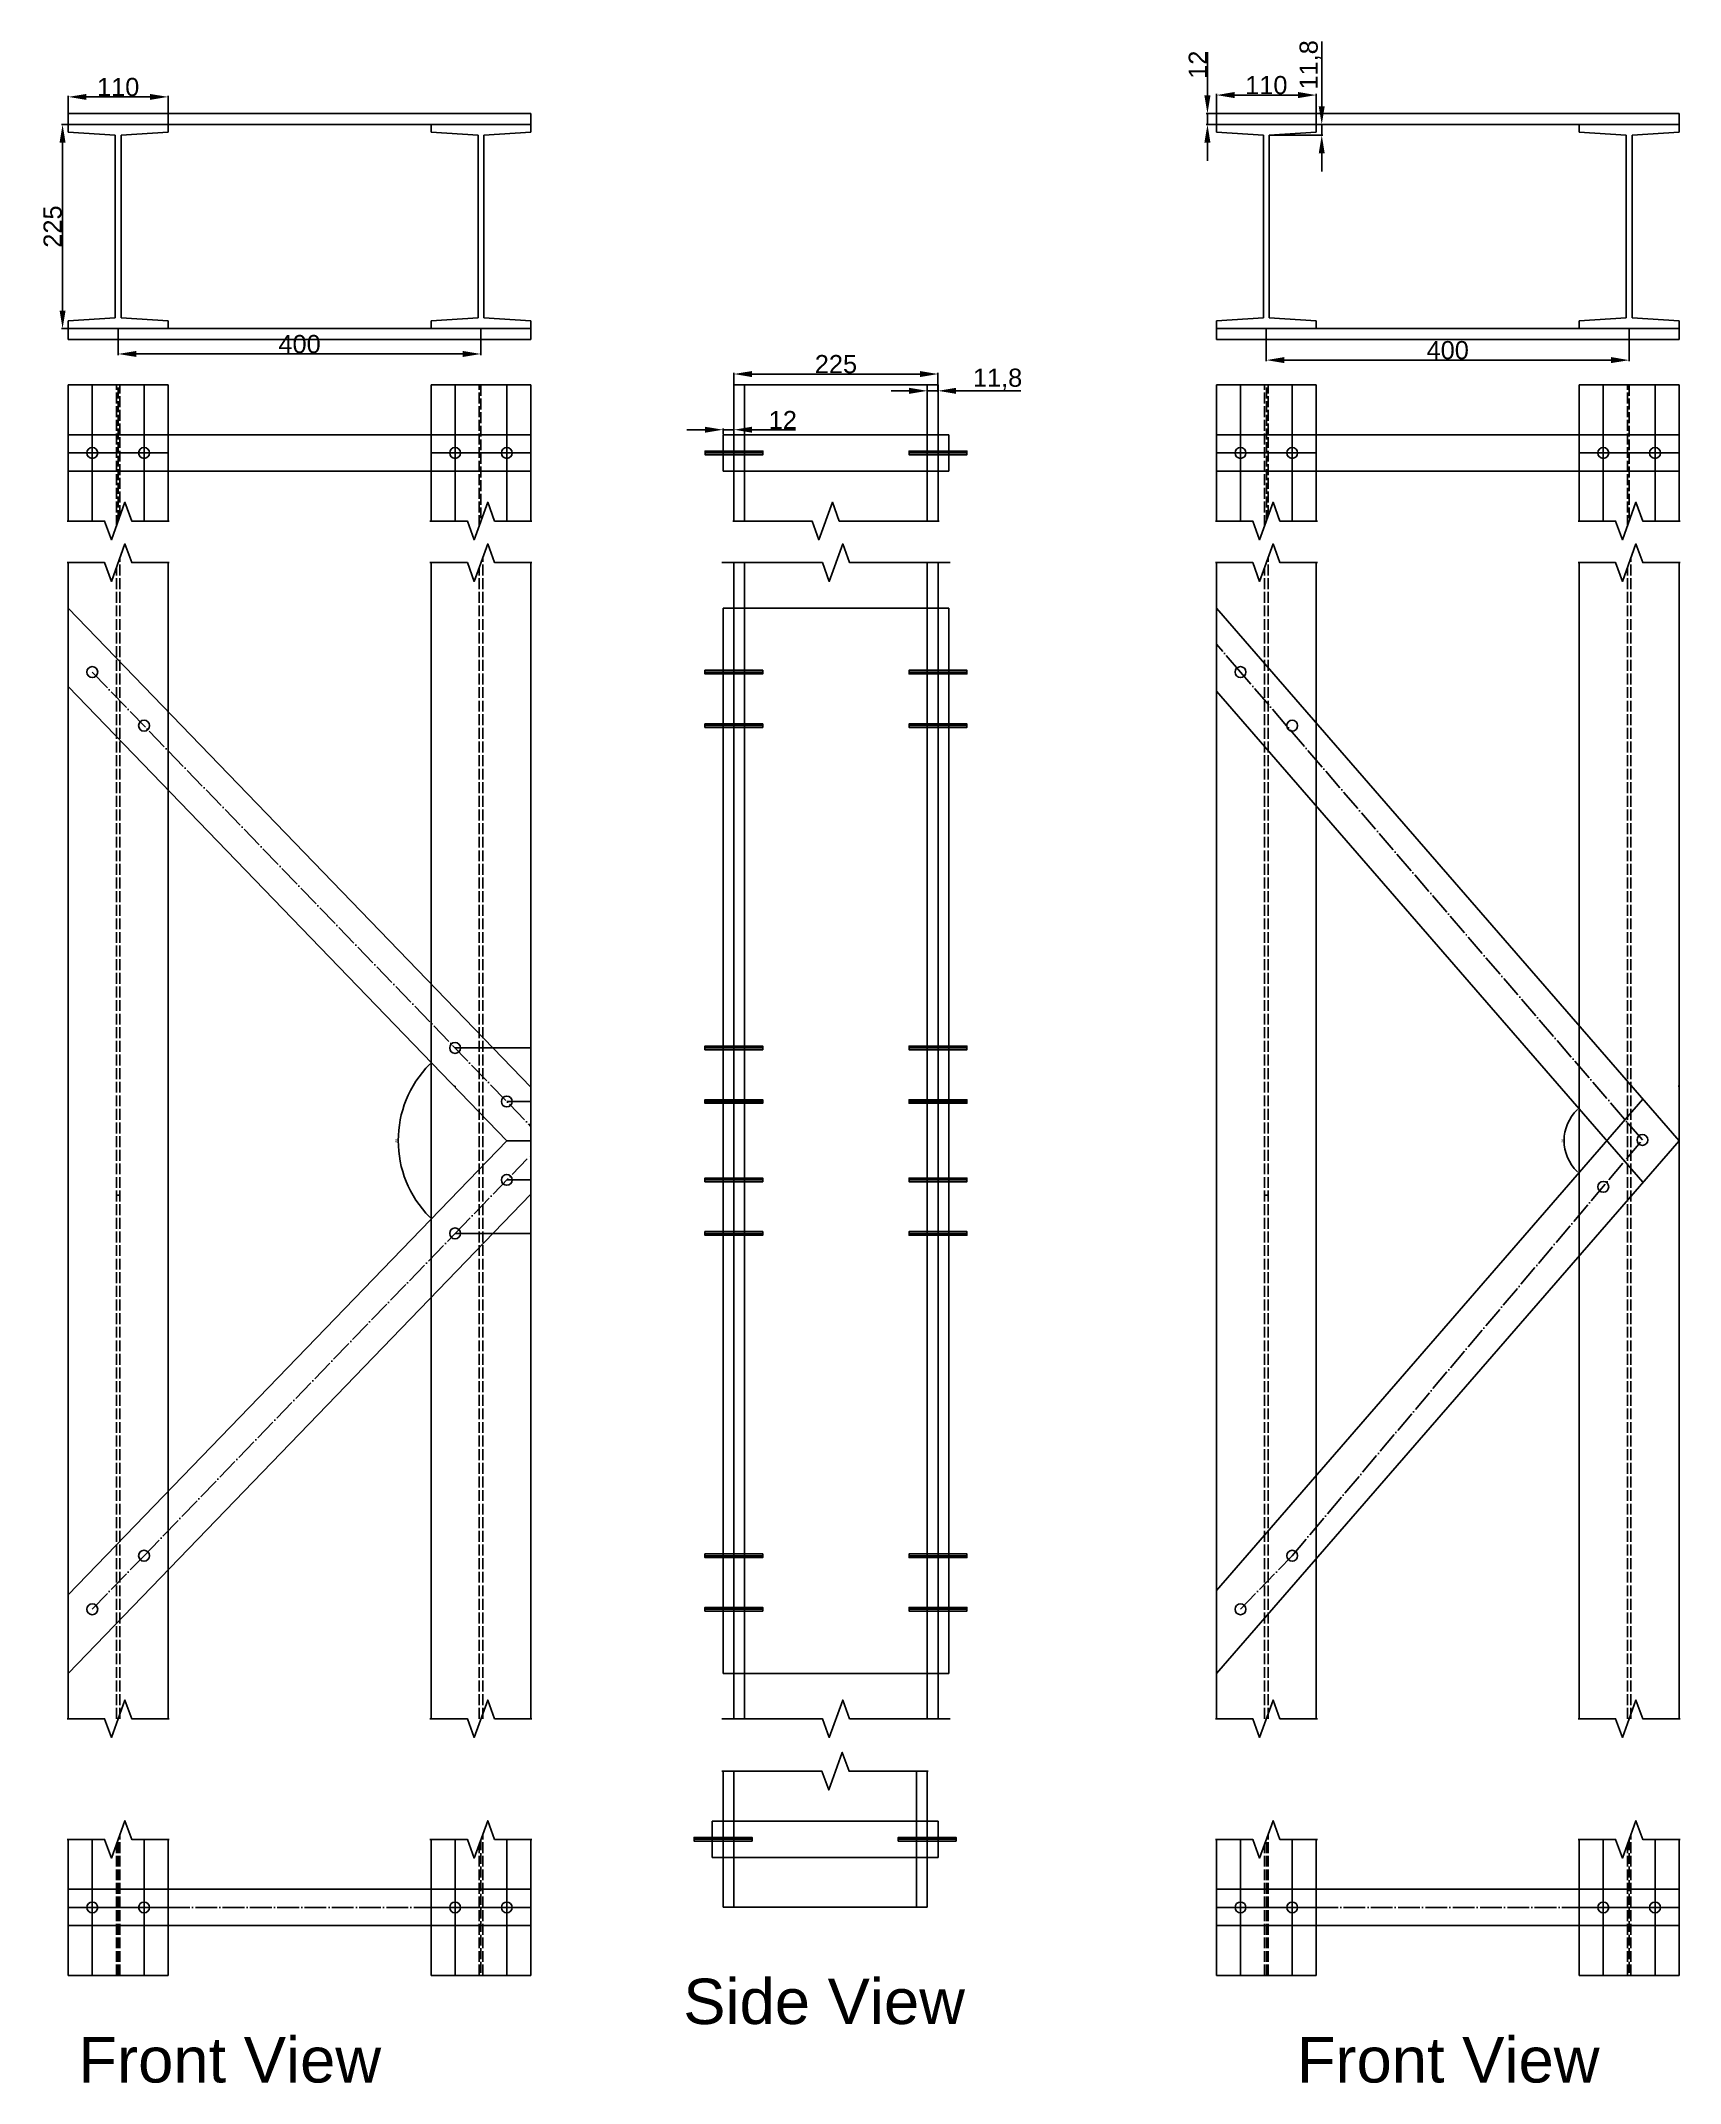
# Model space of a CAD drawing. Header units: millimetres. Extents: x 1990 to 3798, y 4184 to 6435.
import ezdxf

# ---------------------------------------------------------------- set-up
doc = ezdxf.new("R2010")
doc.units = ezdxf.units.MM
doc.linetypes.add('ACAD_ISO02W100', pattern=[15, 12, -3])
doc.linetypes.add('ACAD_ISO04W100', pattern=[30, 24, -3, 0, -3])
doc.styles.get("Standard").update_dxf_attribs({"font": 'arial.ttf'})
doc.dimstyles.new('ISO-25', dxfattribs={"dimtxt": 2.5, "dimasz": 2.5, "dimexe": 1.25, "dimexo": 0.625, "dimtad": 1, "dimtxsty": 'Standard', "dimcen": 2.5, "dimadec": 0, "dimazin": 0, "dimtfac": 1, "dimtmove": 0, "dimatfit": 3, "dimfxl": 1, "dimarcsym": 0})

# ---------------------------------------------------------------- blocks, each defined once
blk = doc.blocks.new('*D3')
at = {"color": 0, "lineweight": -2, "transparency": 16777216}
blk.add_arc((2504, 5222.7), 119.7, 135.1968, 224.8032, dxfattribs=at)
at = {"color": 0, "transparency": 16777216}
for points in [[(2418.8, 5307.3), (2419.4, 5306.7), (2420.8, 5308.8)], [(2419.4, 5138.6), (2418.8, 5138), (2420.8, 5136.6)]]:
    blk.add_solid(points, dxfattribs=at)
at = {"layer": 'DEFPOINTS', "color": 0, "transparency": 16777216}
for p in [(2020.5, 5723.3), (2388.6, 5254.3), (2504, 5222.7), (2504, 5222.7), (2020.5, 4722)]:
    blk.add_point(p, dxfattribs=at)
at = {"color": 0, "transparency": 16777216, "insert": (2382.4, 5222.7), "char_height": 2.5, "attachment_point": 5, "rotation": 90}
blk.add_mtext('88', dxfattribs=at)
blk = doc.blocks.new('*D4')
at = {"color": 0, "lineweight": -2, "transparency": 16777216}
blk.add_arc((3717, 5222.7), 47.3, 134.0117, 225.9883, dxfattribs=at)
at = {"color": 0, "transparency": 16777216}
for points in [[(3683.8, 5257), (3684.4, 5256.4), (3685.9, 5258.4)], [(3684.4, 5189), (3683.8, 5188.3), (3685.9, 5187)]]:
    blk.add_solid(points, dxfattribs=at)
at = {"layer": 'DEFPOINTS', "color": 0, "transparency": 16777216}
for p in [(3286.4, 5718.2), (3756.7, 5268.4), (3671.6, 5236), (3756.7, 5176.9), (3286.4, 4727.1)]:
    blk.add_point(p, dxfattribs=at)
at = {"color": 0, "transparency": 16777216, "insert": (3667.8, 5222.7), "char_height": 2.5, "attachment_point": 5, "rotation": 90}
blk.add_mtext('90', dxfattribs=at)
blk = doc.blocks.new('*D5')
at = {"color": 0, "lineweight": -2, "transparency": 16777216}
for p, q in [((2020.5, 6343.2), (2020.5, 6374.2)), ((2040.5, 6373), (2110.5, 6373)), ((2130.5, 6343.2), (2130.5, 6374.2))]:
    blk.add_line(p, q, dxfattribs=at)
at = {"color": 0, "transparency": 16777216}
for points in [[(2040.5, 6376.3), (2040.5, 6369.7), (2020.5, 6373)], [(2110.5, 6376.3), (2110.5, 6369.7), (2130.5, 6373)]]:
    blk.add_solid(points, dxfattribs=at)
at = {"layer": 'DEFPOINTS', "color": 0, "transparency": 16777216}
for p in [(2130.5, 6373), (2020.5, 6342.6), (2130.5, 6342.6)]:
    blk.add_point(p, dxfattribs=at)
at = {"color": 0, "transparency": 16777216, "insert": (2075.5, 6383.8), "char_height": 20, "attachment_point": 5}
blk.add_mtext('110', dxfattribs=at)
blk = doc.blocks.new('*D6')
at = {"color": 0, "lineweight": -2, "transparency": 16777216}
for p, q in [((2019.9, 6342.6), (2012.9, 6342.6)), ((2014.2, 6322.6), (2014.2, 6137.6)), ((2019.9, 6117.6), (2012.9, 6117.6))]:
    blk.add_line(p, q, dxfattribs=at)
at = {"color": 0, "transparency": 16777216}
for points in [[(2010.9, 6322.6), (2017.5, 6322.6), (2014.2, 6342.6)], [(2010.9, 6137.6), (2017.5, 6137.6), (2014.2, 6117.6)]]:
    blk.add_solid(points, dxfattribs=at)
at = {"layer": 'DEFPOINTS', "color": 0, "transparency": 16777216}
for p in [(2020.5, 6342.6), (2014.2, 6117.6), (2020.5, 6117.6)]:
    blk.add_point(p, dxfattribs=at)
at = {"color": 0, "transparency": 16777216, "insert": (2003.3, 6230.1), "char_height": 20, "attachment_point": 5, "rotation": 90}
blk.add_mtext('225', dxfattribs=at)
blk = doc.blocks.new('*D7')
at = {"color": 0, "lineweight": -2, "transparency": 16777216}
for p, q in [((2075.5, 6117), (2075.5, 6088.5)), ((2475.5, 6117), (2475.5, 6088.5)), ((2095.5, 6089.7), (2455.5, 6089.7))]:
    blk.add_line(p, q, dxfattribs=at)
at = {"color": 0, "transparency": 16777216}
for points in [[(2095.5, 6093), (2095.5, 6086.4), (2075.5, 6089.7)], [(2455.5, 6093), (2455.5, 6086.4), (2475.5, 6089.7)]]:
    blk.add_solid(points, dxfattribs=at)
at = {"layer": 'DEFPOINTS', "color": 0, "transparency": 16777216}
for p in [(2075.5, 6117.6), (2475.5, 6117.6), (2475.5, 6089.7)]:
    blk.add_point(p, dxfattribs=at)
at = {"color": 0, "transparency": 16777216, "insert": (2275.5, 6100.5), "char_height": 20, "attachment_point": 5}
blk.add_mtext('400', dxfattribs=at)
blk = doc.blocks.new('*D8')
at = {"color": 0, "lineweight": -2, "transparency": 16777216}
for p, q in [((2754.4, 6056.2), (2754.4, 6068.8)), ((2774.4, 6067.6), (2959.4, 6067.6)), ((2979.4, 6056.2), (2979.4, 6068.8))]:
    blk.add_line(p, q, dxfattribs=at)
at = {"color": 0, "transparency": 16777216}
for points in [[(2774.4, 6070.9), (2774.4, 6064.2), (2754.4, 6067.6)], [(2959.4, 6070.9), (2959.4, 6064.2), (2979.4, 6067.6)]]:
    blk.add_solid(points, dxfattribs=at)
at = {"layer": 'DEFPOINTS', "color": 0, "transparency": 16777216}
for p in [(2754.4, 6055.6), (2979.4, 6067.6), (2979.4, 6055.6)]:
    blk.add_point(p, dxfattribs=at)
at = {"color": 0, "transparency": 16777216, "insert": (2866.9, 6078.4), "char_height": 20, "attachment_point": 5}
blk.add_mtext('225', dxfattribs=at)
blk = doc.blocks.new('*D9')
at = {"color": 0, "lineweight": -2, "transparency": 16777216}
for p, q in [((2967.6, 6055), (2967.6, 6047.8)), ((2979.4, 6055), (2979.4, 6047.8)), ((2947.6, 6049.1), (2927.6, 6049.1)), ((2967.6, 6049.1), (2979.4, 6049.1)), ((2999.4, 6049.1), (3070.8, 6049.1))]:
    blk.add_line(p, q, dxfattribs=at)
at = {"color": 0, "transparency": 16777216}
for points in [[(2947.6, 6052.4), (2947.6, 6045.7), (2967.6, 6049.1)], [(2999.4, 6052.4), (2999.4, 6045.7), (2979.4, 6049.1)]]:
    blk.add_solid(points, dxfattribs=at)
at = {"layer": 'DEFPOINTS', "color": 0, "transparency": 16777216}
for p in [(2967.6, 6055.6), (2979.4, 6055.6), (2979.4, 6049.1)]:
    blk.add_point(p, dxfattribs=at)
at = {"color": 0, "transparency": 16777216, "insert": (3045.1, 6061.7), "char_height": 20, "attachment_point": 5}
blk.add_mtext('11,8', dxfattribs=at)
blk = doc.blocks.new('*D10')
at = {"color": 0, "lineweight": -2, "transparency": 16777216}
for p, q in [((2722.4, 6006.2), (2702.4, 6006.2)), ((2742.4, 6001.2), (2742.4, 6007.5)), ((2742.4, 6006.2), (2754.4, 6006.2)), ((2754.4, 6001.2), (2754.4, 6007.5)), ((2774.4, 6006.2), (2822.2, 6006.2))]:
    blk.add_line(p, q, dxfattribs=at)
at = {"color": 0, "transparency": 16777216}
for points in [[(2722.4, 6009.5), (2722.4, 6002.9), (2742.4, 6006.2)], [(2774.4, 6009.5), (2774.4, 6002.9), (2754.4, 6006.2)]]:
    blk.add_solid(points, dxfattribs=at)
at = {"layer": 'DEFPOINTS', "color": 0, "transparency": 16777216}
for p in [(2742.4, 6000.6), (2754.4, 6006.2), (2754.4, 6000.6)]:
    blk.add_point(p, dxfattribs=at)
at = {"color": 0, "transparency": 16777216, "insert": (2808.3, 6016.9), "char_height": 20, "attachment_point": 5}
blk.add_mtext('12', dxfattribs=at)
blk = doc.blocks.new('*D11')
at = {"color": 0, "lineweight": -2, "transparency": 16777216}
for p, q in [((3286.4, 6343.2), (3286.4, 6376.3)), ((3306.4, 6375), (3376.4, 6375)), ((3396.4, 6343.2), (3396.4, 6376.3))]:
    blk.add_line(p, q, dxfattribs=at)
at = {"color": 0, "transparency": 16777216}
for points in [[(3306.4, 6378.4), (3306.4, 6371.7), (3286.4, 6375)], [(3376.4, 6378.4), (3376.4, 6371.7), (3396.4, 6375)]]:
    blk.add_solid(points, dxfattribs=at)
at = {"layer": 'DEFPOINTS', "color": 0, "transparency": 16777216}
for p in [(3396.4, 6375), (3286.4, 6342.6), (3396.4, 6342.6)]:
    blk.add_point(p, dxfattribs=at)
at = {"color": 0, "transparency": 16777216, "insert": (3341.4, 6385.9), "char_height": 20, "attachment_point": 5}
blk.add_mtext('110', dxfattribs=at)
blk = doc.blocks.new('*D12')
at = {"color": 0, "lineweight": -2, "transparency": 16777216}
for p, q in [((3402.5, 6362.6), (3402.5, 6434)), ((3345.3, 6342.6), (3403.7, 6342.6)), ((3345.3, 6330.8), (3403.7, 6330.8)), ((3402.5, 6330.8), (3402.5, 6342.6)), ((3402.5, 6310.8), (3402.5, 6290.8))]:
    blk.add_line(p, q, dxfattribs=at)
at = {"color": 0, "transparency": 16777216}
for points in [[(3399.2, 6362.6), (3405.8, 6362.6), (3402.5, 6342.6)], [(3399.2, 6310.8), (3405.8, 6310.8), (3402.5, 6330.8)]]:
    blk.add_solid(points, dxfattribs=at)
at = {"layer": 'DEFPOINTS', "color": 0, "transparency": 16777216}
for p in [(3344.7, 6342.6), (3344.7, 6330.8), (3402.5, 6342.6)]:
    blk.add_point(p, dxfattribs=at)
at = {"color": 0, "transparency": 16777216, "insert": (3389.9, 6408.3), "char_height": 20, "attachment_point": 5, "rotation": 90}
blk.add_mtext('11,8', dxfattribs=at)
blk = doc.blocks.new('*D13')
at = {"color": 0, "lineweight": -2, "transparency": 16777216}
for p, q in [((3276.5, 6374.6), (3276.5, 6422.4)), ((3285.8, 6354.6), (3275.2, 6354.6)), ((3276.5, 6342.6), (3276.5, 6354.6)), ((3285.8, 6342.6), (3275.2, 6342.6)), ((3276.5, 6322.6), (3276.5, 6302.6))]:
    blk.add_line(p, q, dxfattribs=at)
at = {"color": 0, "transparency": 16777216}
for points in [[(3273.1, 6374.6), (3279.8, 6374.6), (3276.5, 6354.6)], [(3273.1, 6322.6), (3279.8, 6322.6), (3276.5, 6342.6)]]:
    blk.add_solid(points, dxfattribs=at)
at = {"layer": 'DEFPOINTS', "color": 0, "transparency": 16777216}
for p in [(3276.5, 6354.6), (3286.4, 6354.6), (3286.4, 6342.6)]:
    blk.add_point(p, dxfattribs=at)
at = {"color": 0, "transparency": 16777216, "insert": (3265.8, 6408.5), "char_height": 20, "attachment_point": 5, "rotation": 90}
blk.add_mtext('12', dxfattribs=at)
blk = doc.blocks.new('*D14')
at = {"color": 0, "lineweight": -2, "transparency": 16777216}
for p, q in [((3341.4, 6117), (3341.4, 6081.7)), ((3741.4, 6117), (3741.4, 6081.7)), ((3361.4, 6082.9), (3721.4, 6082.9))]:
    blk.add_line(p, q, dxfattribs=at)
at = {"color": 0, "transparency": 16777216}
for points in [[(3361.4, 6086.3), (3361.4, 6079.6), (3341.4, 6082.9)], [(3721.4, 6086.3), (3721.4, 6079.6), (3741.4, 6082.9)]]:
    blk.add_solid(points, dxfattribs=at)
at = {"layer": 'DEFPOINTS', "color": 0, "transparency": 16777216}
for p in [(3341.4, 6117.6), (3741.4, 6117.6), (3741.4, 6082.9)]:
    blk.add_point(p, dxfattribs=at)
at = {"color": 0, "transparency": 16777216, "insert": (3541.4, 6093.8), "char_height": 20, "attachment_point": 5}
blk.add_mtext('400', dxfattribs=at)

msp = doc.modelspace()

# ---------------------------------------------------------------- linework, layer by layer
for p, q in [((2020.492, 6354.601), (2530.492, 6354.601)), ((2020.492, 6342.601), (2020.492, 6354.601)), ((2530.492, 6342.601), (2530.492, 6354.601)), ((3286.436, 6354.601), (3796.436, 6354.601)), ((3286.436, 6342.601), (3286.436, 6354.601)), ((3796.436, 6342.601), (3796.436, 6354.601)), ((2075.492, 6342.601), (2020.492, 6342.601)), ((2020.492, 6342.601), (2020.492, 6334.101)), ((2020.492, 6334.101), (2072.242, 6330.801)), ((2072.242, 6330.801), (2072.242, 6129.401)), ((2075.492, 6342.601), (2475.492, 6342.601)), ((2130.492, 6334.101), (2078.742, 6330.801)), ((2078.742, 6330.801), (2078.742, 6129.401)), ((2130.492, 6342.601), (2130.492, 6334.101)), ((2475.492, 6342.601), (2420.492, 6342.601)), ((2475.492, 6342.601), (2420.492, 6342.601)), ((2420.492, 6342.601), (2420.492, 6334.101)), ((2420.492, 6334.101), (2472.242, 6330.801)), ((2472.242, 6330.801), (2472.242, 6129.401)), ((2475.492, 6342.601), (2530.492, 6342.601)), ((2475.492, 6342.601), (2530.492, 6342.601)), ((2530.492, 6334.101), (2478.742, 6330.801)), ((2478.742, 6330.801), (2478.742, 6129.401)), ((2530.492, 6342.601), (2530.492, 6334.101)), ((3341.436, 6342.601), (3286.436, 6342.601)), ((3286.436, 6342.601), (3286.436, 6334.101)), ((3286.436, 6334.101), (3338.186, 6330.801)), ((3338.186, 6330.801), (3338.186, 6129.401)), ((3341.436, 6342.601), (3741.436, 6342.601)), ((3396.436, 6334.101), (3344.686, 6330.801)), ((3344.686, 6330.801), (3344.686, 6129.401)), ((3396.436, 6342.601), (3396.436, 6334.101)), ((3741.436, 6342.601), (3686.436, 6342.601)), ((3741.436, 6342.601), (3686.436, 6342.601)), ((3686.436, 6342.601), (3686.436, 6334.101)), ((3686.436, 6334.101), (3738.186, 6330.801)), ((3738.186, 6330.801), (3738.186, 6129.401)), ((3741.436, 6342.601), (3796.436, 6342.601)), ((3741.436, 6342.601), (3796.436, 6342.601)), ((3796.436, 6334.101), (3744.686, 6330.801)), ((3744.686, 6330.801), (3744.686, 6129.401)), ((3796.436, 6342.601), (3796.436, 6334.101)), ((2020.492, 6126.101), (2072.242, 6129.401)), ((2020.492, 6126.101), (2020.492, 6117.601)), ((2020.492, 6117.601), (2020.492, 6126.101)), ((2130.492, 6126.101), (2078.742, 6129.401)), ((2130.492, 6126.101), (2130.492, 6117.601)), ((2130.492, 6117.601), (2130.492, 6126.101)), ((2420.492, 6126.101), (2472.242, 6129.401)), ((2420.492, 6126.101), (2420.492, 6117.601)), ((2420.492, 6117.601), (2420.492, 6126.101)), ((2530.492, 6126.101), (2478.742, 6129.401)), ((2530.492, 6126.101), (2530.492, 6117.601)), ((2530.492, 6117.601), (2530.492, 6126.101)), ((3286.436, 6126.101), (3338.186, 6129.401)), ((3286.436, 6126.101), (3286.436, 6117.601)), ((3286.436, 6117.601), (3286.436, 6126.101)), ((3396.436, 6126.101), (3344.686, 6129.401)), ((3396.436, 6126.101), (3396.436, 6117.601)), ((3396.436, 6117.601), (3396.436, 6126.101)), ((3686.436, 6126.101), (3738.186, 6129.401)), ((3686.436, 6126.101), (3686.436, 6117.601)), ((3686.436, 6117.601), (3686.436, 6126.101)), ((3796.436, 6126.101), (3744.686, 6129.401)), ((3796.436, 6126.101), (3796.436, 6117.601)), ((3796.436, 6117.601), (3796.436, 6126.101)), ((2130.492, 6117.601), (2020.492, 6117.601)), ((2020.492, 6117.601), (2020.492, 6105.601)), ((2020.492, 6105.601), (2530.492, 6105.601)), ((2075.492, 6117.601), (2530.492, 6117.601)), ((2530.492, 6117.601), (2420.492, 6117.601)), ((2530.492, 6117.601), (2530.492, 6105.601)), ((3396.436, 6117.601), (3286.436, 6117.601)), ((3286.436, 6117.601), (3286.436, 6105.601)), ((3286.436, 6105.601), (3796.436, 6105.601)), ((3341.436, 6117.601), (3796.436, 6117.601)), ((3796.436, 6117.601), (3686.436, 6117.601)), ((3796.436, 6117.601), (3796.436, 6105.601)), ((2020.492, 6055.601), (2130.492, 6055.601)), ((2020.492, 6055.601), (2020.492, 5905.601)), ((2046.992, 5905.601), (2046.992, 6055.601)), ((2103.992, 5905.601), (2103.992, 6055.601)), ((2130.492, 5905.601), (2130.492, 6055.601)), ((2420.492, 6055.601), (2530.492, 6055.601)), ((2420.492, 6055.601), (2420.492, 5905.601)), ((2446.992, 5905.601), (2446.992, 6055.601)), ((2503.992, 5905.601), (2503.992, 6055.601)), ((2530.492, 5905.601), (2530.492, 6055.601)), ((2754.429, 6055.601), (2979.429, 6055.601)), ((2754.429, 5905.601), (2754.429, 6055.601)), ((2766.229, 5905.601), (2766.229, 6055.601)), ((2967.629, 6055.601), (2967.629, 5905.601)), ((2979.429, 6055.601), (2979.429, 5905.601)), ((3286.436, 6055.601), (3396.436, 6055.601)), ((3286.436, 6055.601), (3286.436, 5905.601)), ((3312.936, 5905.601), (3312.936, 6055.601)), ((3369.936, 5905.601), (3369.936, 6055.601)), ((3396.436, 5905.601), (3396.436, 6055.601)), ((3686.436, 6055.601), (3796.436, 6055.601)), ((3686.436, 6055.601), (3686.436, 5905.601)), ((3712.936, 5905.601), (3712.936, 6055.601)), ((3769.936, 5905.601), (3769.936, 6055.601)), ((3796.436, 5905.601), (3796.436, 6055.601)), ((2020.492, 6000.601), (2130.492, 6000.601)), ((2130.492, 6000.601), (2420.492, 6000.601)), ((2420.492, 6000.601), (2530.492, 6000.601)), ((2754.429, 6000.601), (2742.429, 6000.601)), ((2742.429, 6000.601), (2742.429, 5960.601)), ((2754.429, 6000.601), (2979.429, 6000.601)), ((2979.429, 6000.601), (2991.429, 6000.601)), ((2991.429, 6000.601), (2991.429, 5960.601)), ((3286.436, 6000.601), (3396.436, 6000.601)), ((3396.436, 6000.601), (3686.436, 6000.601)), ((3686.436, 6000.601), (3796.436, 6000.601)), ((2020.492, 5980.601), (2130.492, 5980.601)), ((2420.492, 5980.601), (2530.492, 5980.601)), ((3286.436, 5980.601), (3396.436, 5980.601)), ((3686.436, 5980.601), (3796.436, 5980.601)), ((2020.492, 5960.601), (2130.492, 5960.601)), ((2130.492, 5960.601), (2420.492, 5960.601)), ((2420.492, 5960.601), (2530.492, 5960.601)), ((2742.429, 5960.601), (2754.429, 5960.601)), ((2754.429, 5960.601), (2979.429, 5960.601)), ((2991.429, 5960.601), (2979.429, 5960.601)), ((3286.436, 5960.601), (3396.436, 5960.601)), ((3396.436, 5960.601), (3686.436, 5960.601)), ((3686.436, 5960.601), (3796.436, 5960.601)), ((2020.492, 5859.708), (2020.492, 4585.603)), ((2020.492, 5809.708), (2020.492, 5859.708)), ((2130.492, 5859.708), (2130.492, 4585.603)), ((2420.492, 5859.708), (2420.492, 4585.603)), ((2530.492, 4585.603), (2530.492, 5859.708)), ((2754.429, 5859.708), (2754.429, 4585.603)), ((2766.229, 5859.708), (2766.229, 4585.603)), ((2967.629, 5859.708), (2967.629, 4585.603)), ((2979.429, 5859.708), (2979.429, 4585.603)), ((3286.436, 5859.708), (3286.436, 4585.603)), ((3286.436, 5809.708), (3286.436, 5859.708)), ((3396.436, 5859.708), (3396.436, 4585.603)), ((3686.436, 5859.708), (3686.436, 4585.603)), ((3796.436, 4585.603), (3796.436, 5859.708)), ((2530.492, 5281.587), (2020.492, 5809.708)), ((2742.429, 5809.708), (2742.429, 4635.603)), ((2742.429, 5809.708), (2991.429, 5809.708)), ((2991.429, 5809.708), (2991.429, 4635.603)), ((3796.436, 5222.656), (3286.436, 5809.708)), ((2503.992, 5222.656), (2020.492, 5723.335)), ((3756.696, 5176.912), (3286.436, 5718.22)), ((2446.992, 5324.868), (2530.492, 5324.868)), ((2446.992, 5282.656), (2446.05, 5282.656)), ((2446.992, 5281.681), (2446.992, 5282.656)), ((2530.492, 5282.656), (2529.46, 5282.656)), ((2530.492, 5222.656), (2530.492, 5282.656)), ((3756.696, 5268.399), (3286.436, 4727.091)), ((3796.436, 5282.656), (3795.405, 5282.656)), ((3796.436, 5222.656), (3796.436, 5282.656)), ((2503.992, 5265.842), (2530.492, 5265.842)), ((2503.992, 5222.656), (2020.492, 4721.977)), ((2530.492, 5222.656), (2503.992, 5222.656)), ((2530.492, 5222.656), (2530.492, 5162.656)), ((3796.436, 5222.656), (3286.436, 4635.603)), ((3796.436, 5222.656), (3796.436, 5162.656)), ((2503.992, 5179.469), (2530.492, 5179.469)), ((2530.492, 5163.724), (2020.492, 4635.603)), ((2077.492, 5162.656), (2073.492, 5162.656)), ((3343.436, 5162.656), (3339.436, 5162.656)), ((2446.992, 5120.444), (2530.492, 5120.444)), ((2020.492, 4635.603), (2020.492, 4585.603)), ((2742.429, 4635.603), (2991.429, 4635.603)), ((3286.436, 4635.603), (3286.436, 4585.603)), ((2742.429, 4377.793), (2742.429, 4527.793)), ((2754.229, 4377.793), (2754.229, 4527.793)), ((2955.629, 4527.793), (2955.629, 4377.793)), ((2967.429, 4527.793), (2967.429, 4377.793)), ((2730.429, 4432.793), (2730.429, 4472.793)), ((2730.429, 4472.793), (2742.429, 4472.793)), ((2967.429, 4472.793), (2742.429, 4472.793)), ((2979.429, 4472.793), (2967.429, 4472.793)), ((2979.429, 4432.793), (2979.429, 4472.793)), ((2020.492, 4452.599), (2020.492, 4302.599)), ((2046.992, 4302.599), (2046.992, 4452.599)), ((2103.992, 4302.599), (2103.992, 4452.599)), ((2130.492, 4302.599), (2130.492, 4452.599)), ((2420.492, 4452.599), (2420.492, 4302.599)), ((2446.992, 4302.599), (2446.992, 4452.599)), ((2503.992, 4302.599), (2503.992, 4452.599)), ((2530.492, 4302.599), (2530.492, 4452.599)), ((3286.436, 4452.599), (3286.436, 4302.599)), ((3312.936, 4302.599), (3312.936, 4452.599)), ((3369.936, 4302.599), (3369.936, 4452.599)), ((3396.436, 4302.599), (3396.436, 4452.599)), ((3686.436, 4452.599), (3686.436, 4302.599)), ((3712.936, 4302.599), (3712.936, 4452.599)), ((3769.936, 4302.599), (3769.936, 4452.599)), ((3796.436, 4302.599), (3796.436, 4452.599)), ((2742.429, 4432.793), (2730.429, 4432.793)), ((2967.429, 4432.793), (2742.429, 4432.793)), ((2967.429, 4432.793), (2979.429, 4432.793)), ((2020.492, 4397.599), (2130.492, 4397.599)), ((2130.492, 4397.599), (2420.492, 4397.599)), ((2420.492, 4397.599), (2530.492, 4397.599)), ((3286.436, 4397.599), (3396.436, 4397.599)), ((3396.436, 4397.599), (3686.436, 4397.599)), ((3686.436, 4397.599), (3796.436, 4397.599)), ((2020.492, 4377.599), (2130.492, 4377.599)), ((2020.492, 4377.599), (2130.492, 4377.599)), ((2420.492, 4377.599), (2530.492, 4377.599)), ((2420.492, 4377.599), (2530.492, 4377.599)), ((2967.429, 4377.793), (2742.429, 4377.793)), ((3286.436, 4377.599), (3396.436, 4377.599)), ((3286.436, 4377.599), (3396.436, 4377.599)), ((3686.436, 4377.599), (3796.436, 4377.599)), ((3686.436, 4377.599), (3796.436, 4377.599)), ((2020.492, 4357.599), (2130.492, 4357.599)), ((2130.492, 4357.599), (2420.492, 4357.599)), ((2420.492, 4357.599), (2530.492, 4357.599)), ((3286.436, 4357.599), (3396.436, 4357.599)), ((3396.436, 4357.599), (3686.436, 4357.599)), ((3686.436, 4357.599), (3796.436, 4357.599)), ((2020.492, 4302.599), (2130.492, 4302.599)), ((2420.492, 4302.599), (2530.492, 4302.599)), ((3286.436, 4302.599), (3396.436, 4302.599)), ((3686.436, 4302.599), (3796.436, 4302.599))]:
    msp.add_line(p, q)
at = {"linetype": 'ACAD_ISO02W100'}
for p, q in [((2073.492, 5900.106), (2073.492, 6055.601)), ((2075.492, 5905.601), (2075.492, 6055.601)), ((2077.492, 5911.096), (2077.492, 6055.601)), ((2473.492, 5900.106), (2473.492, 6055.601)), ((2475.492, 6055.601), (2475.492, 5905.601)), ((3339.436, 5900.106), (3339.436, 6055.601)), ((3341.436, 5905.601), (3341.436, 6055.601)), ((3343.436, 5911.096), (3343.436, 6055.601)), ((3739.436, 5900.106), (3739.436, 6055.601)), ((3741.436, 6055.601), (3741.436, 5905.601)), ((2073.492, 4585.603), (2073.492, 5854.213)), ((2077.492, 4585.603), (2077.492, 5865.203)), ((2473.492, 4585.603), (2473.492, 5854.213)), ((2477.492, 4585.603), (2477.492, 5865.203)), ((3339.436, 4585.603), (3339.436, 5854.213)), ((3343.436, 4585.603), (3343.436, 5865.203)), ((3739.436, 4585.603), (3739.436, 5854.213)), ((3743.436, 4585.603), (3743.436, 5865.203)), ((2077.492, 4302.599), (2077.492, 4458.094)), ((2477.492, 4302.599), (2477.492, 4458.094)), ((3343.436, 4302.599), (3343.436, 4458.094)), ((3743.436, 4302.599), (3743.436, 4458.094)), ((2073.492, 4302.599), (2073.492, 4447.104)), ((2075.492, 4302.599), (2075.492, 4452.599)), ((2473.492, 4302.599), (2473.492, 4447.104)), ((2475.492, 4452.599), (2475.492, 4302.599)), ((3339.436, 4302.599), (3339.436, 4447.104)), ((3341.436, 4302.599), (3341.436, 4452.599)), ((3739.436, 4302.599), (3739.436, 4447.104)), ((3741.436, 4452.599), (3741.436, 4302.599))]:
    msp.add_line(p, q, dxfattribs=at)
at = {"linetype": 'ACAD_ISO04W100'}
for p, q in [((3312.936, 5739.08), (3286.436, 5769.912)), ((2046.992, 5739.08), (2530.492, 5238.401)), ((3756.095, 5223.474), (3312.936, 5739.08)), ((3369.936, 4765.257), (3756.095, 5223.474)), ((2446.992, 5120.444), (2530.492, 5206.91)), ((2103.992, 4765.257), (2446.992, 5120.444)), ((2046.992, 4706.232), (2103.992, 4765.257)), ((3312.936, 4706.232), (3369.936, 4765.257)), ((2130.492, 4377.599), (2420.492, 4377.599)), ((3396.436, 4377.599), (3686.436, 4377.599))]:
    msp.add_line(p, q, dxfattribs=at)
for points in [[(2742.529, 5982.601), (2766.329, 5982.601), (2786.329, 5982.601), (2786.329, 5978.601), (2766.329, 5978.601), (2742.529, 5978.601), (2722.529, 5978.601), (2722.529, 5982.601)], [(2967.529, 5982.601), (2991.329, 5982.601), (3011.329, 5982.601), (3011.329, 5978.601), (2991.329, 5978.601), (2967.529, 5978.601), (2947.529, 5978.601), (2947.529, 5982.601)], [(2742.429, 5741.08), (2766.229, 5741.08), (2786.229, 5741.08), (2786.229, 5737.08), (2766.229, 5737.08), (2742.429, 5737.08), (2722.429, 5737.08), (2722.429, 5741.08)], [(2967.429, 5741.08), (2991.229, 5741.08), (3011.229, 5741.08), (3011.229, 5737.08), (2991.229, 5737.08), (2967.429, 5737.08), (2947.429, 5737.08), (2947.429, 5741.08)], [(2742.429, 5682.054), (2766.229, 5682.054), (2786.229, 5682.054), (2786.229, 5678.054), (2766.229, 5678.054), (2742.429, 5678.054), (2722.429, 5678.054), (2722.429, 5682.054)], [(2967.429, 5682.054), (2991.229, 5682.054), (3011.229, 5682.054), (3011.229, 5678.054), (2991.229, 5678.054), (2967.429, 5678.054), (2947.429, 5678.054), (2947.429, 5682.054)], [(2742.429, 5326.868), (2766.229, 5326.868), (2786.229, 5326.868), (2786.229, 5322.868), (2766.229, 5322.868), (2742.429, 5322.868), (2722.429, 5322.868), (2722.429, 5326.868)], [(2967.429, 5326.868), (2991.229, 5326.868), (3011.229, 5326.868), (3011.229, 5322.868), (2991.229, 5322.868), (2967.429, 5322.868), (2947.429, 5322.868), (2947.429, 5326.868)], [(2742.429, 5267.842), (2766.229, 5267.842), (2786.229, 5267.842), (2786.229, 5263.842), (2766.229, 5263.842), (2742.429, 5263.842), (2722.429, 5263.842), (2722.429, 5267.842)], [(2967.429, 5267.842), (2991.229, 5267.842), (3011.229, 5267.842), (3011.229, 5263.842), (2991.229, 5263.842), (2967.429, 5263.842), (2947.429, 5263.842), (2947.429, 5267.842)], [(2742.429, 5181.469), (2766.229, 5181.469), (2786.229, 5181.469), (2786.229, 5177.469), (2766.229, 5177.469), (2742.429, 5177.469), (2722.429, 5177.469), (2722.429, 5181.469)], [(2967.429, 5181.469), (2991.229, 5181.469), (3011.229, 5181.469), (3011.229, 5177.469), (2991.229, 5177.469), (2967.429, 5177.469), (2947.429, 5177.469), (2947.429, 5181.469)], [(2742.429, 5122.444), (2766.229, 5122.444), (2786.229, 5122.444), (2786.229, 5118.444), (2766.229, 5118.444), (2742.429, 5118.444), (2722.429, 5118.444), (2722.429, 5122.444)], [(2967.429, 5122.444), (2991.229, 5122.444), (3011.229, 5122.444), (3011.229, 5118.444), (2991.229, 5118.444), (2967.429, 5118.444), (2947.429, 5118.444), (2947.429, 5122.444)], [(2742.429, 4767.257), (2766.229, 4767.257), (2786.229, 4767.257), (2786.229, 4763.257), (2766.229, 4763.257), (2742.429, 4763.257), (2722.429, 4763.257), (2722.429, 4767.257)], [(2967.429, 4767.257), (2991.229, 4767.257), (3011.229, 4767.257), (3011.229, 4763.257), (2991.229, 4763.257), (2967.429, 4763.257), (2947.429, 4763.257), (2947.429, 4767.257)], [(2742.429, 4708.232), (2766.229, 4708.232), (2786.229, 4708.232), (2786.229, 4704.232), (2766.229, 4704.232), (2742.429, 4704.232), (2722.429, 4704.232), (2722.429, 4708.232)], [(2967.429, 4708.232), (2991.229, 4708.232), (3011.229, 4708.232), (3011.229, 4704.232), (2991.229, 4704.232), (2967.429, 4704.232), (2947.429, 4704.232), (2947.429, 4708.232)], [(2730.529, 4454.793), (2754.329, 4454.793), (2774.329, 4454.793), (2774.329, 4450.793), (2754.329, 4450.793), (2730.529, 4450.793), (2710.529, 4450.793), (2710.529, 4454.793)], [(2955.529, 4454.793), (2979.329, 4454.793), (2999.329, 4454.793), (2999.329, 4450.793), (2979.329, 4450.793), (2955.529, 4450.793), (2935.529, 4450.793), (2935.529, 4454.793)]]:
    msp.add_lwpolyline(points, close=True)
for points in [[(2722.529, 5980.601), (2742.529, 5980.601), (2766.329, 5980.601), (2786.329, 5980.601)], [(2947.529, 5980.601), (2967.529, 5980.601), (2991.329, 5980.601), (3011.329, 5980.601)], [(2722.429, 5739.08), (2742.429, 5739.08), (2766.229, 5739.08), (2786.229, 5739.08)], [(2947.429, 5739.08), (2967.429, 5739.08), (2991.229, 5739.08), (3011.229, 5739.08)], [(2722.429, 5680.054), (2742.429, 5680.054), (2766.229, 5680.054), (2786.229, 5680.054)], [(2947.429, 5680.054), (2967.429, 5680.054), (2991.229, 5680.054), (3011.229, 5680.054)], [(2722.429, 5324.868), (2742.429, 5324.868), (2766.229, 5324.868), (2786.229, 5324.868)], [(2947.429, 5324.868), (2967.429, 5324.868), (2991.229, 5324.868), (3011.229, 5324.868)], [(2722.429, 5265.842), (2742.429, 5265.842), (2766.229, 5265.842), (2786.229, 5265.842)], [(2947.429, 5265.842), (2967.429, 5265.842), (2991.229, 5265.842), (3011.229, 5265.842)], [(2722.429, 5179.469), (2742.429, 5179.469), (2766.229, 5179.469), (2786.229, 5179.469)], [(2947.429, 5179.469), (2967.429, 5179.469), (2991.229, 5179.469), (3011.229, 5179.469)], [(2722.429, 5120.444), (2742.429, 5120.444), (2766.229, 5120.444), (2786.229, 5120.444)], [(2947.429, 5120.444), (2967.429, 5120.444), (2991.229, 5120.444), (3011.229, 5120.444)], [(2722.429, 4765.257), (2742.429, 4765.257), (2766.229, 4765.257), (2786.229, 4765.257)], [(2947.429, 4765.257), (2967.429, 4765.257), (2991.229, 4765.257), (3011.229, 4765.257)], [(2722.429, 4706.232), (2742.429, 4706.232), (2766.229, 4706.232), (2786.229, 4706.232)], [(2947.429, 4706.232), (2967.429, 4706.232), (2991.229, 4706.232), (3011.229, 4706.232)], [(2710.529, 4452.793), (2730.529, 4452.793), (2754.329, 4452.793), (2774.329, 4452.793)], [(2935.529, 4452.793), (2955.529, 4452.793), (2979.329, 4452.793), (2999.329, 4452.793)]]:
    msp.add_lwpolyline(points)
at = {"linetype": 'Continuous'}
for points in [[(2019.242, 5905.601), (2060.492, 5905.601), (2067.992, 5884.995), (2082.992, 5926.207), (2090.492, 5905.601), (2131.742, 5905.601)], [(2419.242, 5905.601), (2460.492, 5905.601), (2467.992, 5884.995), (2482.992, 5926.207), (2490.492, 5905.601), (2531.742, 5905.601)], [(2753.179, 5905.601), (2840.488, 5905.601), (2847.988, 5884.995), (2862.988, 5926.207), (2870.488, 5905.601), (2980.679, 5905.601)], [(3285.186, 5905.601), (3326.436, 5905.601), (3333.936, 5884.995), (3348.936, 5926.207), (3356.436, 5905.601), (3397.686, 5905.601)], [(3685.186, 5905.601), (3726.436, 5905.601), (3733.936, 5884.995), (3748.936, 5926.207), (3756.436, 5905.601), (3797.686, 5905.601)], [(2019.242, 5859.708), (2060.492, 5859.708), (2067.992, 5839.102), (2082.992, 5880.314), (2090.492, 5859.708), (2131.742, 5859.708)], [(2419.242, 5859.708), (2460.492, 5859.708), (2467.992, 5839.102), (2482.992, 5880.314), (2490.492, 5859.708), (2531.742, 5859.708)], [(2741.179, 5859.708), (2851.929, 5859.708), (2859.429, 5839.102), (2874.429, 5880.314), (2881.929, 5859.708), (2992.679, 5859.708)], [(3285.186, 5859.708), (3326.436, 5859.708), (3333.936, 5839.102), (3348.936, 5880.314), (3356.436, 5859.708), (3397.686, 5859.708)], [(3685.186, 5859.708), (3726.436, 5859.708), (3733.936, 5839.102), (3748.936, 5880.314), (3756.436, 5859.708), (3797.686, 5859.708)], [(2019.242, 4585.603), (2060.492, 4585.603), (2067.992, 4564.997), (2082.992, 4606.209), (2090.492, 4585.603), (2131.742, 4585.603)], [(2419.242, 4585.603), (2460.492, 4585.603), (2467.992, 4564.997), (2482.992, 4606.209), (2490.492, 4585.603), (2531.742, 4585.603)], [(2741.179, 4585.603), (2851.929, 4585.603), (2859.429, 4564.997), (2874.429, 4606.209), (2881.929, 4585.603), (2992.679, 4585.603)], [(3285.186, 4585.603), (3326.436, 4585.603), (3333.936, 4564.997), (3348.936, 4606.209), (3356.436, 4585.603), (3397.686, 4585.603)], [(3685.186, 4585.603), (3726.436, 4585.603), (3733.936, 4564.997), (3748.936, 4606.209), (3756.436, 4585.603), (3797.686, 4585.603)], [(2968.679, 4527.793), (2881.369, 4527.793), (2873.869, 4548.399), (2858.869, 4507.187), (2851.369, 4527.793), (2741.179, 4527.793)], [(2019.242, 4452.599), (2060.492, 4452.599), (2067.992, 4431.993), (2082.992, 4473.205), (2090.492, 4452.599), (2131.742, 4452.599)], [(2419.242, 4452.599), (2460.492, 4452.599), (2467.992, 4431.993), (2482.992, 4473.205), (2490.492, 4452.599), (2531.742, 4452.599)], [(3285.186, 4452.599), (3326.436, 4452.599), (3333.936, 4431.993), (3348.936, 4473.205), (3356.436, 4452.599), (3397.686, 4452.599)], [(3685.186, 4452.599), (3726.436, 4452.599), (3733.936, 4431.993), (3748.936, 4473.205), (3756.436, 4452.599), (3797.686, 4452.599)]]:
    msp.add_lwpolyline(points, dxfattribs=at)
for centre in [(2046.992, 5980.601), (2103.992, 5980.601), (2446.992, 5980.601), (2503.992, 5980.601), (3312.936, 5980.601), (3369.936, 5980.601), (3712.936, 5980.601), (3769.936, 5980.601), (2046.992, 5739.08), (3312.936, 5739.08), (2103.992, 5680.054), (3369.936, 5680.054), (2446.992, 5324.868), (2503.992, 5265.842), (3756.095, 5223.474), (2503.992, 5179.469), (3712.936, 5171.789), (2446.992, 5120.444), (2103.992, 4765.257), (3369.936, 4765.257), (2046.992, 4706.232), (3312.936, 4706.232), (2046.992, 4377.599), (2103.992, 4377.599), (2446.992, 4377.599), (2503.992, 4377.599), (3312.936, 4377.599), (3369.936, 4377.599), (3712.936, 4377.599), (3769.936, 4377.599)]:
    msp.add_circle(centre, 6)

# ---------------------------------------------------------------- texts
at = {"char_height": 50, "attachment_point": 1}
for s, insert in [('Side View', (2698.539, 4299.129)), ('Front View', (2031.565, 4234.691)), ('Front View', (3374.95, 4234.691))]:
    msp.add_mtext_dynamic_manual_height_columns(s, width=366.33707, gutter_width=12.5, heights=[0], dxfattribs=dict(at, insert=insert))

# ---------------------------------------------------------------- dimensions: what is measured, and where the dimension line sits
for base, p1, p2, picture, middle in [((3276.46, 6354.601), (3286.436, 6342.601), (3286.436, 6354.601), '*D13', (3265.794, 6408.507)), ((3402.497, 6342.601), (3344.686, 6330.801), (3344.686, 6342.601), '*D12', (3389.853, 6408.28)), ((2014.183, 6117.601), (2020.492, 6342.601), (2020.492, 6117.601), '*D6', (2003.347, 6230.101))]:
    dim = msp.add_linear_dim(base=base, p1=p1, p2=p2, angle=90, dimstyle='ISO-25', override={"dimtxt": 20, "dimasz": 20})
    dim.commit()
    dim.dimension.update_dxf_attribs({"geometry": picture, "text_midpoint": middle})
for base, p1, p2, picture, middle in [((2130.492, 6372.985), (2020.492, 6342.601), (2130.492, 6342.601), '*D5', (2075.492, 6383.821)), ((3396.436, 6375.043), (3286.436, 6342.601), (3396.436, 6342.601), '*D11', (3341.436, 6385.879)), ((2475.492, 6089.706), (2075.492, 6117.601), (2475.492, 6117.601), '*D7', (2275.492, 6100.543)), ((3741.436, 6082.942), (3341.436, 6117.601), (3741.436, 6117.601), '*D14', (3541.436, 6093.778)), ((2979.429, 6067.561), (2754.429, 6055.601), (2979.429, 6055.601), '*D8', (2866.929, 6078.397)), ((2979.429, 6049.08), (2967.629, 6055.601), (2979.429, 6055.601), '*D9', (3045.108, 6061.724)), ((2754.429, 6006.211), (2742.429, 6000.601), (2754.429, 6000.601), '*D10', (2808.335, 6016.876))]:
    dim = msp.add_linear_dim(base=base, p1=p1, p2=p2, dimstyle='ISO-25', override={"dimtxt": 20, "dimasz": 20})
    dim.commit()
    dim.dimension.update_dxf_attribs({"geometry": picture, "text_midpoint": middle})
for base, line1, line2, text, picture, middle in [((2388.563, 5254.306), ((2503.992, 5222.656), (2020.492, 5723.335)), ((2503.992, 5222.656), (2020.492, 4721.977)), '88', '*D3', (2382.401, 5222.656)), ((3671.576, 5235.959), ((3756.696, 5176.912), (3286.436, 5718.22)), ((3756.696, 5268.399), (3286.436, 4727.091)), '90', '*D4', (3667.765, 5222.656))]:
    dim = msp.add_angular_dim_2l(base=base, line1=line1, line2=line2, text=text, dimstyle='ISO-25')
    dim.commit()
    dim.dimension.update_dxf_attribs({"geometry": picture, "text_midpoint": middle})

doc.saveas('drawing.dxf')
